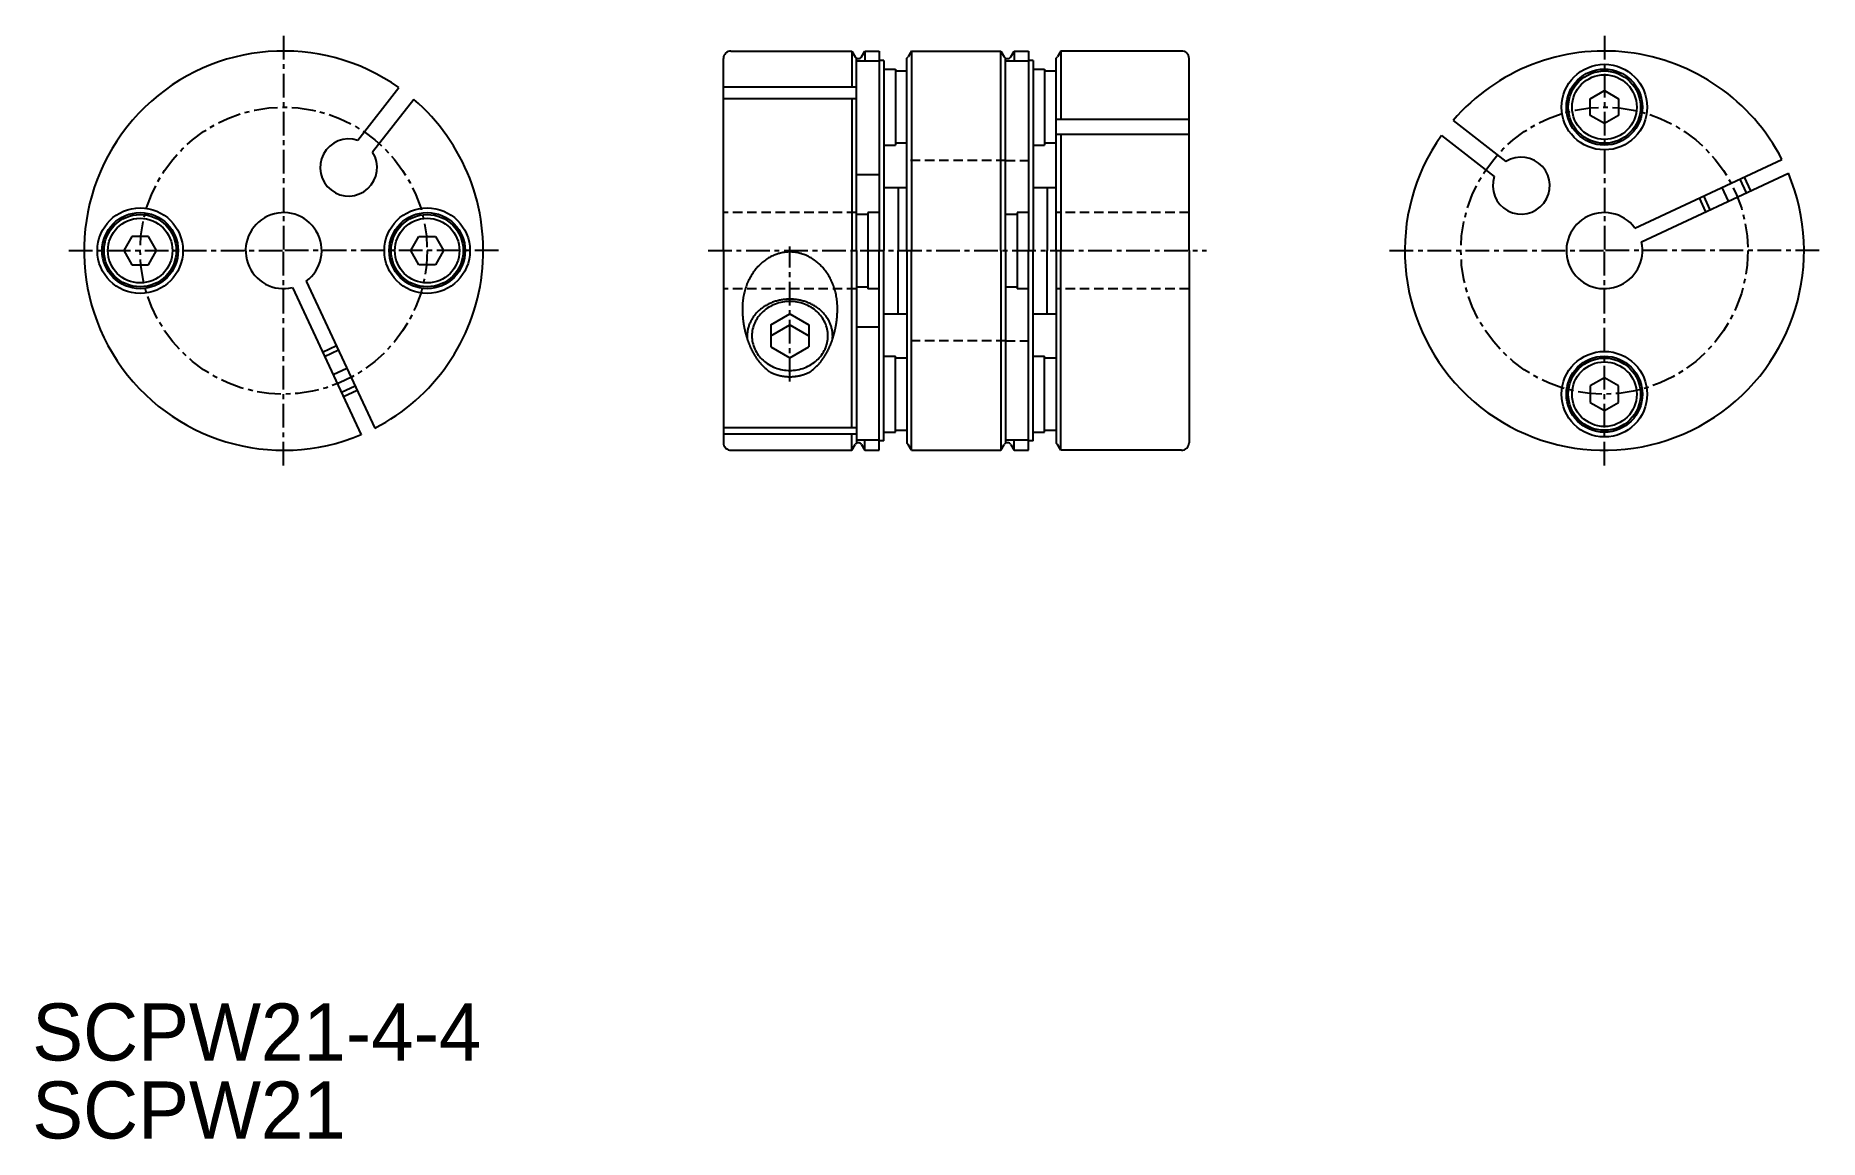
# Model space of a CAD drawing. Extents: x 70.5 to 164.4, y 28.6 to 86.7.
import ezdxf

# ---------------------------------------------------------------- set-up
doc = ezdxf.new("R2010")
doc.units = 0
doc.linetypes.add('CENTER', pattern=[2, 1.25, -0.25, 0.25, -0.25])
doc.linetypes.add('DASHED', pattern=[0.75, 0.5, -0.25])
doc.layers.get('0').update_dxf_attribs({"linetype": 'CONTINUOUS'})
doc.layers.add('CENTER', color=1, linetype='CENTER')

msp = doc.modelspace()

# ---------------------------------------------------------------- linework, layer by layer
at = {"color": 7, "linetype": 'CONTINUOUS'}
for p, q in [((106.712, 75.382), (106.712, 85.482)), ((107.112, 85.882), (113.466, 85.882)), ((113.466, 85.882), (113.466, 83.999)), ((113.466, 85.882), (113.639, 85.582)), ((113.712, 75.382), (113.712, 85.508)), ((113.985, 85.582), (114.158, 85.882)), ((114.158, 85.882), (114.158, 85.341)), ((114.158, 85.882), (114.912, 85.882)), ((114.912, 85.882), (114.912, 75.382)), ((116.362, 75.382), (116.362, 85.508)), ((116.608, 85.882), (116.435, 85.582)), ((116.608, 85.882), (121.316, 85.882)), ((116.608, 85.882), (116.608, 75.382)), ((121.316, 85.882), (121.489, 85.582)), ((121.316, 75.382), (121.316, 85.882)), ((121.562, 75.382), (121.562, 85.508)), ((121.835, 85.582), (122.008, 85.882)), ((122.008, 85.882), (122.008, 85.341)), ((122.008, 85.882), (122.762, 85.882)), ((122.762, 85.882), (122.762, 75.382)), ((124.212, 75.382), (124.212, 85.508)), ((124.458, 85.882), (124.285, 85.582)), ((124.458, 85.882), (124.458, 82.278)), ((130.812, 85.882), (124.458, 85.882)), ((131.212, 75.382), (131.212, 85.482)), ((114.912, 85.341), (113.712, 85.341)), ((115.162, 85.382), (114.912, 85.382)), ((115.162, 85.382), (115.162, 75.382)), ((115.162, 84.932), (115.762, 84.932)), ((115.762, 84.932), (115.762, 80.932)), ((115.762, 84.832), (115.762, 81.032)), ((115.762, 84.832), (116.362, 84.832)), ((122.762, 85.341), (121.562, 85.341)), ((123.012, 85.382), (122.762, 85.382)), ((123.012, 85.382), (123.012, 75.382)), ((123.012, 84.932), (123.612, 84.932)), ((123.612, 84.932), (123.612, 80.932)), ((123.612, 84.832), (123.612, 81.032)), ((123.612, 84.832), (124.212, 84.832)), ((89.641, 83.954), (87.472, 81.177)), ((106.712, 83.999), (113.712, 83.999)), ((152.313, 83.365), (153.063, 83.798)), ((153.063, 83.798), (153.813, 83.365)), ((90.429, 83.339), (88.26, 80.562)), ((106.712, 83.384), (113.712, 83.384)), ((113.466, 83.384), (113.466, 75.382)), ((152.313, 82.499), (152.313, 83.365)), ((153.813, 83.365), (153.813, 82.499)), ((131.212, 82.278), (124.212, 82.278)), ((145.107, 82.233), (147.883, 80.063)), ((153.063, 82.066), (152.313, 82.499)), ((153.813, 82.499), (153.063, 82.066)), ((115.162, 80.932), (115.762, 80.932)), ((116.362, 81.032), (115.762, 81.032)), ((123.012, 80.932), (123.612, 80.932)), ((124.212, 81.032), (123.612, 81.032)), ((131.212, 81.49), (124.212, 81.49)), ((124.458, 81.49), (124.458, 75.382)), ((144.491, 81.445), (147.268, 79.275)), ((154.67, 76.572), (162.404, 80.178)), ((113.712, 79.382), (114.912, 79.382)), ((155.008, 75.847), (162.742, 79.453)), ((115.162, 78.706), (116.362, 78.706)), ((115.9, 78.706), (115.9, 75.382)), ((123.012, 78.706), (124.212, 78.706)), ((123.75, 78.706), (123.75, 75.382)), ((114.312, 77.282), (113.712, 77.282)), ((114.312, 77.382), (114.312, 73.382)), ((114.912, 77.382), (114.312, 77.382)), ((114.312, 77.282), (114.312, 73.482)), ((122.162, 77.282), (121.562, 77.282)), ((122.162, 77.382), (122.162, 73.382)), ((122.762, 77.382), (122.162, 77.382)), ((122.162, 77.282), (122.162, 73.482)), ((75.595, 76.132), (75.162, 75.382)), ((76.461, 76.132), (75.595, 76.132)), ((76.894, 75.382), (76.461, 76.132)), ((90.262, 75.382), (90.695, 76.132)), ((90.695, 76.132), (91.561, 76.132)), ((91.561, 76.132), (91.994, 75.382)), ((75.162, 75.382), (75.595, 74.632)), ((76.461, 74.632), (76.894, 75.382)), ((90.695, 74.632), (90.262, 75.382)), ((91.994, 75.382), (91.561, 74.632)), ((106.712, 75.382), (106.712, 65.282)), ((113.466, 66.086), (113.466, 75.382)), ((113.712, 75.382), (113.712, 65.255)), ((114.912, 64.882), (114.912, 75.382)), ((115.162, 65.382), (115.162, 75.382)), ((115.9, 72.057), (115.9, 75.382)), ((116.362, 75.382), (116.362, 65.255)), ((116.608, 64.882), (116.608, 75.382)), ((121.316, 75.382), (121.316, 64.882)), ((121.562, 75.382), (121.562, 65.255)), ((122.762, 64.882), (122.762, 75.382)), ((123.012, 65.382), (123.012, 75.382)), ((123.75, 72.057), (123.75, 75.382)), ((124.212, 75.382), (124.212, 65.255)), ((124.458, 64.882), (124.458, 75.382)), ((131.212, 75.382), (131.212, 65.282)), ((75.595, 74.632), (76.461, 74.632)), ((91.561, 74.632), (90.695, 74.632)), ((84.044, 73.437), (87.65, 65.703)), ((84.769, 73.775), (88.375, 66.041)), ((113.712, 73.482), (114.312, 73.482)), ((114.912, 73.382), (114.312, 73.382)), ((121.562, 73.482), (122.162, 73.482)), ((122.762, 73.382), (122.162, 73.382)), ((109.212, 71.474), (110.212, 72.052)), ((109.212, 70.897), (110.212, 71.474)), ((109.212, 71.474), (109.212, 70.32)), ((110.212, 72.052), (111.212, 71.474)), ((110.212, 71.474), (111.212, 70.897)), ((111.212, 71.474), (111.212, 70.32)), ((113.712, 71.382), (114.912, 71.382)), ((115.162, 72.057), (116.362, 72.057)), ((123.012, 72.057), (124.212, 72.057)), ((109.212, 70.32), (110.212, 69.742)), ((110.212, 69.742), (111.212, 70.32)), ((115.162, 69.832), (115.762, 69.832)), ((115.762, 65.832), (115.762, 69.832)), ((115.762, 65.932), (115.762, 69.732)), ((116.362, 69.732), (115.762, 69.732)), ((123.012, 69.832), (123.612, 69.832)), ((123.612, 65.832), (123.612, 69.832)), ((123.612, 65.932), (123.612, 69.732)), ((124.212, 69.732), (123.612, 69.732)), ((153.063, 68.698), (152.313, 68.265)), ((153.813, 68.265), (153.063, 68.698)), ((152.313, 68.265), (152.313, 67.399)), ((153.813, 67.399), (153.813, 68.265)), ((152.313, 67.399), (153.063, 66.966)), ((153.063, 66.966), (153.813, 67.399)), ((106.712, 66.086), (113.712, 66.086)), ((106.712, 65.748), (113.712, 65.748)), ((113.466, 64.882), (113.466, 65.748)), ((115.162, 65.832), (115.762, 65.832)), ((115.762, 65.932), (116.362, 65.932)), ((123.012, 65.832), (123.612, 65.832)), ((123.612, 65.932), (124.212, 65.932)), ((107.112, 64.882), (113.466, 64.882)), ((113.466, 64.882), (113.639, 65.182)), ((114.912, 65.422), (113.712, 65.422)), ((113.985, 65.182), (114.158, 64.882)), ((114.158, 64.882), (114.158, 65.422)), ((114.158, 64.882), (114.912, 64.882)), ((115.162, 65.382), (114.912, 65.382)), ((116.608, 64.882), (116.435, 65.182)), ((116.608, 64.882), (121.316, 64.882)), ((121.316, 64.882), (121.489, 65.182)), ((122.762, 65.422), (121.562, 65.422)), ((121.835, 65.182), (122.008, 64.882)), ((122.008, 64.882), (122.008, 65.422)), ((122.008, 64.882), (122.762, 64.882)), ((123.012, 65.382), (122.762, 65.382)), ((124.458, 64.882), (124.285, 65.182)), ((130.812, 64.882), (124.458, 64.882))]:
    msp.add_line(p, q, dxfattribs=at)
at = {"color": 3, "linetype": 'DASHED'}
for p, q in [((121.562, 80.132), (116.362, 80.132)), ((121.562, 80.132), (122.762, 80.132)), ((113.712, 77.382), (106.712, 77.382)), ((131.212, 77.382), (124.212, 77.382)), ((113.712, 73.382), (106.712, 73.382)), ((131.212, 73.382), (124.212, 73.382)), ((121.562, 70.632), (116.362, 70.632)), ((121.562, 70.632), (122.762, 70.632))]:
    msp.add_line(p, q, dxfattribs=at)
at = {"color": 3, "linetype": 'CONTINUOUS'}
for p, q in [((160.19, 79.146), (160.528, 78.421)), ((160.417, 79.252), (160.755, 78.527)), ((158.398, 77.428), (158.06, 78.153)), ((158.625, 77.534), (158.287, 78.259)), ((85.625, 70.047), (86.35, 70.385)), ((85.73, 69.82), (86.455, 70.158)), ((87.343, 68.255), (86.618, 67.917)), ((87.449, 68.028), (86.723, 67.69))]:
    msp.add_line(p, q, dxfattribs=at)
at = {"color": 7, "linetype": 'CONTINUOUS'}
for points in [[(112.712, 72.345, 0), (112.711, 72.418, 0), (112.709, 72.491, 0), (112.705, 72.563, 0), (112.7, 72.636, 0), (112.693, 72.708, 0), (112.685, 72.78, 0), (112.675, 72.852, 0), (112.664, 72.924, 0), (112.651, 72.995, 0), (112.637, 73.066, 0), (112.621, 73.137, 0), (112.604, 73.206, 0), (112.586, 73.276, 0), (112.566, 73.345, 0), (112.545, 73.413, 0), (112.522, 73.481, 0), (112.498, 73.548, 0), (112.472, 73.614, 0), (112.445, 73.679, 0), (112.417, 73.744, 0), (112.387, 73.808, 0), (112.356, 73.871, 0), (112.324, 73.933, 0), (112.291, 73.994, 0), (112.256, 74.054, 0), (112.22, 74.113, 0), (112.183, 74.171, 0), (112.145, 74.228, 0), (112.105, 74.283, 0), (112.064, 74.338, 0), (112.023, 74.391, 0), (111.98, 74.443, 0), (111.936, 74.494, 0), (111.891, 74.544, 0), (111.845, 74.592, 0), (111.798, 74.639, 0), (111.75, 74.684, 0), (111.701, 74.729, 0), (111.652, 74.771, 0), (111.601, 74.812, 0), (111.55, 74.852, 0), (111.497, 74.89, 0), (111.444, 74.927, 0), (111.391, 74.962, 0), (111.336, 74.996, 0), (111.281, 75.028, 0), (111.225, 75.058, 0), (111.169, 75.087, 0), (111.112, 75.114, 0), (111.054, 75.139, 0), (110.996, 75.163, 0), (110.938, 75.185, 0), (110.879, 75.205, 0), (110.82, 75.224, 0), (110.76, 75.24, 0), (110.7, 75.256, 0), (110.639, 75.269, 0), (110.579, 75.28, 0), (110.518, 75.29, 0), (110.457, 75.298, 0), (110.396, 75.305, 0), (110.335, 75.309, 0), (110.273, 75.312, 0), (110.212, 75.313, 0), (110.151, 75.312, 0), (110.089, 75.309, 0), (110.028, 75.305, 0), (109.967, 75.298, 0), (109.906, 75.29, 0), (109.845, 75.28, 0), (109.785, 75.269, 0), (109.724, 75.256, 0), (109.664, 75.24, 0), (109.605, 75.224, 0), (109.545, 75.205, 0), (109.486, 75.185, 0), (109.428, 75.163, 0), (109.37, 75.139, 0), (109.312, 75.114, 0), (109.255, 75.087, 0), (109.199, 75.058, 0), (109.143, 75.028, 0), (109.088, 74.996, 0), (109.034, 74.962, 0), (108.98, 74.927, 0), (108.927, 74.89, 0), (108.875, 74.852, 0), (108.823, 74.812, 0), (108.773, 74.771, 0), (108.723, 74.729, 0), (108.674, 74.684, 0), (108.626, 74.639, 0), (108.579, 74.592, 0), (108.533, 74.544, 0), (108.488, 74.494, 0), (108.444, 74.443, 0), (108.401, 74.391, 0), (108.36, 74.338, 0), (108.319, 74.283, 0), (108.28, 74.228, 0), (108.241, 74.171, 0), (108.204, 74.113, 0), (108.168, 74.054, 0), (108.133, 73.994, 0), (108.1, 73.933, 0), (108.068, 73.871, 0), (108.037, 73.808, 0), (108.007, 73.744, 0), (107.979, 73.679, 0), (107.952, 73.614, 0), (107.927, 73.548, 0), (107.902, 73.481, 0), (107.88, 73.413, 0), (107.858, 73.345, 0), (107.838, 73.276, 0), (107.82, 73.206, 0), (107.803, 73.137, 0), (107.787, 73.066, 0), (107.773, 72.995, 0), (107.76, 72.924, 0), (107.749, 72.852, 0), (107.739, 72.78, 0), (107.731, 72.708, 0), (107.724, 72.636, 0), (107.719, 72.563, 0), (107.715, 72.491, 0), (107.713, 72.418, 0), (107.712, 72.345, 0)], [(107.712, 72.345, 0), (107.712, 72.312, 0), (107.712, 72.279, 0), (107.713, 72.246, 0), (107.714, 72.213, 0), (107.715, 72.181, 0), (107.716, 72.148, 0), (107.717, 72.115, 0), (107.718, 72.082, 0), (107.72, 72.049, 0), (107.722, 72.017, 0), (107.724, 71.984, 0), (107.726, 71.951, 0), (107.729, 71.918, 0), (107.732, 71.886, 0), (107.734, 71.853, 0), (107.738, 71.821, 0), (107.741, 71.788, 0), (107.744, 71.756, 0), (107.748, 71.723, 0), (107.752, 71.691, 0), (107.756, 71.658, 0), (107.76, 71.626, 0), (107.765, 71.594, 0), (107.769, 71.562, 0), (107.774, 71.53, 0), (107.779, 71.497, 0), (107.784, 71.466, 0), (107.79, 71.434, 0), (107.795, 71.402, 0), (107.801, 71.37, 0), (107.807, 71.338, 0), (107.813, 71.307, 0), (107.82, 71.275, 0), (107.826, 71.244, 0), (107.833, 71.212, 0), (107.84, 71.181, 0), (107.847, 71.15, 0), (107.855, 71.119, 0), (107.862, 71.088, 0), (107.87, 71.057, 0), (107.878, 71.026, 0), (107.886, 70.996, 0), (107.894, 70.965, 0), (107.903, 70.935, 0), (107.911, 70.904, 0), (107.92, 70.874, 0), (107.929, 70.844, 0), (107.938, 70.814, 0), (107.948, 70.784, 0), (107.957, 70.755, 0), (107.967, 70.725, 0), (107.977, 70.695, 0), (107.987, 70.666, 0), (107.997, 70.637, 0), (108.008, 70.608, 0), (108.018, 70.579, 0), (108.029, 70.55, 0), (108.04, 70.521, 0), (108.051, 70.493, 0), (108.062, 70.465, 0), (108.074, 70.436, 0), (108.086, 70.408, 0), (108.097, 70.38, 0), (108.109, 70.353, 0), (108.122, 70.325, 0), (108.134, 70.298, 0), (108.146, 70.27, 0), (108.159, 70.243, 0), (108.172, 70.216, 0), (108.185, 70.19, 0), (108.198, 70.163, 0), (108.211, 70.137, 0), (108.225, 70.11, 0), (108.238, 70.084, 0), (108.252, 70.058, 0), (108.266, 70.033, 0), (108.28, 70.007, 0), (108.294, 69.982, 0), (108.309, 69.957, 0), (108.323, 69.932, 0), (108.338, 69.907, 0), (108.353, 69.883, 0), (108.368, 69.858, 0), (108.383, 69.834, 0), (108.398, 69.81, 0), (108.414, 69.786, 0), (108.429, 69.763, 0), (108.445, 69.739, 0), (108.461, 69.716, 0), (108.477, 69.693, 0), (108.493, 69.671, 0), (108.509, 69.648, 0), (108.526, 69.626, 0), (108.542, 69.604, 0), (108.559, 69.582, 0), (108.576, 69.56, 0), (108.593, 69.539, 0), (108.61, 69.518, 0), (108.627, 69.497, 0), (108.644, 69.476, 0), (108.662, 69.455, 0), (108.679, 69.435, 0), (108.697, 69.415, 0), (108.715, 69.395, 0), (108.733, 69.376, 0), (108.751, 69.356, 0), (108.769, 69.337, 0), (108.787, 69.318, 0), (108.806, 69.3, 0), (108.824, 69.281, 0), (108.843, 69.263, 0), (108.862, 69.245, 0), (108.881, 69.228, 0), (108.899, 69.21, 0), (108.919, 69.193, 0), (108.938, 69.176, 0), (108.957, 69.16, 0), (108.976, 69.143, 0), (108.996, 69.127, 0), (109.015, 69.111, 0), (109.035, 69.096, 0), (109.055, 69.08, 0), (109.075, 69.065, 0), (109.094, 69.05, 0), (109.114, 69.036, 0), (109.135, 69.021, 0), (109.155, 69.007, 0), (109.175, 68.994, 0)], [(112.462, 70.897, 0), (112.461, 70.944, 0), (112.459, 70.992, 0), (112.456, 71.039, 0), (112.451, 71.087, 0), (112.445, 71.134, 0), (112.438, 71.181, 0), (112.429, 71.228, 0), (112.419, 71.274, 0), (112.407, 71.321, 0), (112.395, 71.367, 0), (112.381, 71.413, 0), (112.365, 71.458, 0), (112.348, 71.504, 0), (112.331, 71.548, 0), (112.311, 71.593, 0), (112.291, 71.637, 0), (112.269, 71.681, 0), (112.246, 71.724, 0), (112.222, 71.766, 0), (112.196, 71.808, 0), (112.17, 71.85, 0), (112.142, 71.891, 0), (112.113, 71.931, 0), (112.083, 71.971, 0), (112.052, 72.01, 0), (112.019, 72.049, 0), (111.986, 72.087, 0), (111.951, 72.124, 0), (111.916, 72.16, 0), (111.879, 72.196, 0), (111.842, 72.23, 0), (111.803, 72.264, 0), (111.764, 72.297, 0), (111.723, 72.33, 0), (111.682, 72.361, 0), (111.639, 72.392, 0), (111.596, 72.421, 0), (111.552, 72.45, 0), (111.508, 72.478, 0), (111.462, 72.505, 0), (111.416, 72.531, 0), (111.369, 72.555, 0), (111.321, 72.579, 0), (111.273, 72.602, 0), (111.224, 72.624, 0), (111.174, 72.645, 0), (111.124, 72.665, 0), (111.073, 72.683, 0), (111.022, 72.701, 0), (110.97, 72.718, 0), (110.918, 72.733, 0), (110.865, 72.747, 0), (110.812, 72.761, 0), (110.759, 72.773, 0), (110.705, 72.784, 0), (110.651, 72.793, 0), (110.597, 72.802, 0), (110.542, 72.81, 0), (110.487, 72.816, 0), (110.433, 72.821, 0), (110.378, 72.825, 0), (110.322, 72.828, 0), (110.267, 72.83, 0), (110.212, 72.831, 0), (110.157, 72.83, 0), (110.102, 72.828, 0), (110.047, 72.825, 0), (109.992, 72.821, 0), (109.937, 72.816, 0), (109.882, 72.81, 0), (109.827, 72.802, 0), (109.773, 72.793, 0), (109.719, 72.784, 0), (109.665, 72.773, 0), (109.612, 72.761, 0), (109.559, 72.747, 0), (109.506, 72.733, 0), (109.454, 72.718, 0), (109.402, 72.701, 0), (109.351, 72.683, 0), (109.3, 72.665, 0), (109.25, 72.645, 0), (109.2, 72.624, 0), (109.151, 72.602, 0), (109.103, 72.579, 0), (109.055, 72.555, 0), (109.008, 72.531, 0), (108.962, 72.505, 0), (108.916, 72.478, 0), (108.872, 72.45, 0), (108.828, 72.421, 0), (108.785, 72.392, 0), (108.742, 72.361, 0), (108.701, 72.33, 0), (108.661, 72.297, 0), (108.621, 72.264, 0), (108.583, 72.23, 0), (108.545, 72.196, 0), (108.508, 72.16, 0), (108.473, 72.124, 0), (108.438, 72.087, 0), (108.405, 72.049, 0), (108.372, 72.01, 0), (108.341, 71.971, 0), (108.311, 71.931, 0), (108.282, 71.891, 0), (108.254, 71.85, 0), (108.228, 71.808, 0), (108.202, 71.766, 0), (108.178, 71.724, 0), (108.155, 71.681, 0), (108.133, 71.637, 0), (108.113, 71.593, 0), (108.094, 71.548, 0), (108.076, 71.504, 0), (108.059, 71.458, 0), (108.044, 71.413, 0), (108.029, 71.367, 0), (108.017, 71.321, 0), (108.005, 71.274, 0), (107.995, 71.228, 0), (107.986, 71.181, 0), (107.979, 71.134, 0), (107.973, 71.087, 0), (107.968, 71.039, 0), (107.965, 70.992, 0), (107.963, 70.944, 0), (107.962, 70.897, 0)], [(108.212, 70.897, 0), (108.214, 70.808, 0), (108.222, 70.719, 0), (108.234, 70.631, 0), (108.25, 70.543, 0), (108.272, 70.457, 0), (108.298, 70.371, 0), (108.329, 70.286, 0), (108.364, 70.203, 0), (108.404, 70.122, 0), (108.448, 70.043, 0), (108.497, 69.965, 0), (108.549, 69.89, 0), (108.606, 69.817, 0), (108.666, 69.747, 0), (108.73, 69.68, 0), (108.798, 69.615, 0), (108.869, 69.554, 0), (108.943, 69.496, 0), (109.021, 69.441, 0), (109.101, 69.39, 0), (109.184, 69.342, 0), (109.269, 69.298, 0), (109.357, 69.258, 0), (109.447, 69.222, 0), (109.538, 69.19, 0), (109.631, 69.162, 0), (109.726, 69.139, 0), (109.822, 69.119, 0), (109.919, 69.104, 0), (110.016, 69.093, 0), (110.114, 69.087, 0), (110.212, 69.084, 0), (110.31, 69.087, 0), (110.408, 69.093, 0), (110.506, 69.104, 0), (110.602, 69.119, 0), (110.698, 69.139, 0), (110.793, 69.162, 0), (110.886, 69.19, 0), (110.977, 69.222, 0), (111.067, 69.258, 0), (111.155, 69.298, 0), (111.24, 69.342, 0), (111.323, 69.39, 0), (111.403, 69.441, 0), (111.481, 69.496, 0), (111.555, 69.554, 0), (111.626, 69.615, 0), (111.694, 69.68, 0), (111.758, 69.747, 0), (111.818, 69.817, 0), (111.875, 69.89, 0), (111.928, 69.965, 0), (111.976, 70.043, 0), (112.02, 70.122, 0), (112.06, 70.203, 0), (112.095, 70.286, 0), (112.126, 70.371, 0), (112.152, 70.457, 0), (112.174, 70.543, 0), (112.19, 70.631, 0), (112.202, 70.719, 0), (112.21, 70.808, 0), (112.212, 70.897, 0), (112.21, 70.986, 0), (112.202, 71.075, 0), (112.19, 71.163, 0), (112.174, 71.251, 0), (112.152, 71.337, 0), (112.126, 71.423, 0), (112.095, 71.508, 0), (112.06, 71.591, 0), (112.02, 71.672, 0), (111.976, 71.751, 0), (111.928, 71.829, 0), (111.875, 71.904, 0), (111.818, 71.977, 0), (111.758, 72.047, 0), (111.694, 72.114, 0), (111.626, 72.179, 0), (111.555, 72.24, 0), (111.481, 72.298, 0), (111.403, 72.353, 0), (111.323, 72.404, 0), (111.24, 72.452, 0), (111.155, 72.496, 0), (111.067, 72.536, 0), (110.977, 72.572, 0), (110.886, 72.604, 0), (110.793, 72.632, 0), (110.698, 72.655, 0), (110.602, 72.675, 0), (110.506, 72.69, 0), (110.408, 72.701, 0), (110.31, 72.707, 0), (110.212, 72.71, 0), (110.114, 72.707, 0), (110.016, 72.701, 0), (109.919, 72.69, 0), (109.822, 72.675, 0), (109.726, 72.655, 0), (109.631, 72.632, 0), (109.538, 72.604, 0), (109.447, 72.572, 0), (109.357, 72.536, 0), (109.269, 72.496, 0), (109.184, 72.452, 0), (109.101, 72.404, 0), (109.021, 72.353, 0), (108.943, 72.298, 0), (108.869, 72.24, 0), (108.798, 72.179, 0), (108.73, 72.114, 0), (108.666, 72.047, 0), (108.606, 71.977, 0), (108.549, 71.904, 0), (108.497, 71.829, 0), (108.448, 71.751, 0), (108.404, 71.672, 0), (108.364, 71.591, 0), (108.329, 71.508, 0), (108.298, 71.423, 0), (108.272, 71.337, 0), (108.25, 71.251, 0), (108.234, 71.163, 0), (108.222, 71.075, 0), (108.214, 70.986, 0), (108.212, 70.897, 0)], [(111.249, 68.994, 0), (111.269, 69.007, 0), (111.29, 69.021, 0), (111.31, 69.036, 0), (111.33, 69.05, 0), (111.35, 69.065, 0), (111.369, 69.08, 0), (111.389, 69.096, 0), (111.409, 69.111, 0), (111.428, 69.127, 0), (111.448, 69.143, 0), (111.467, 69.16, 0), (111.486, 69.176, 0), (111.506, 69.193, 0), (111.525, 69.21, 0), (111.544, 69.228, 0), (111.562, 69.245, 0), (111.581, 69.263, 0), (111.6, 69.281, 0), (111.618, 69.3, 0), (111.637, 69.318, 0), (111.655, 69.337, 0), (111.673, 69.356, 0), (111.691, 69.376, 0), (111.709, 69.395, 0), (111.727, 69.415, 0), (111.745, 69.435, 0), (111.762, 69.455, 0), (111.78, 69.476, 0), (111.797, 69.497, 0), (111.814, 69.518, 0), (111.831, 69.539, 0), (111.848, 69.56, 0), (111.865, 69.582, 0), (111.882, 69.604, 0), (111.898, 69.626, 0), (111.915, 69.648, 0), (111.931, 69.671, 0), (111.947, 69.693, 0), (111.963, 69.716, 0), (111.979, 69.739, 0), (111.995, 69.763, 0), (112.01, 69.786, 0), (112.026, 69.81, 0), (112.041, 69.834, 0), (112.056, 69.858, 0), (112.071, 69.883, 0), (112.086, 69.907, 0), (112.101, 69.932, 0), (112.115, 69.957, 0), (112.13, 69.982, 0), (112.144, 70.007, 0), (112.158, 70.033, 0), (112.172, 70.058, 0), (112.186, 70.084, 0), (112.199, 70.11, 0), (112.213, 70.137, 0), (112.226, 70.163, 0), (112.239, 70.19, 0), (112.252, 70.216, 0), (112.265, 70.243, 0), (112.278, 70.27, 0), (112.29, 70.298, 0), (112.303, 70.325, 0), (112.315, 70.353, 0), (112.327, 70.38, 0), (112.339, 70.408, 0), (112.35, 70.436, 0), (112.362, 70.465, 0), (112.373, 70.493, 0), (112.384, 70.521, 0), (112.395, 70.55, 0), (112.406, 70.579, 0), (112.417, 70.608, 0), (112.427, 70.637, 0), (112.437, 70.666, 0), (112.447, 70.695, 0), (112.457, 70.725, 0), (112.467, 70.755, 0), (112.477, 70.784, 0), (112.486, 70.814, 0), (112.495, 70.844, 0), (112.504, 70.874, 0), (112.513, 70.904, 0), (112.522, 70.935, 0), (112.53, 70.965, 0), (112.538, 70.996, 0), (112.546, 71.026, 0), (112.554, 71.057, 0), (112.562, 71.088, 0), (112.569, 71.119, 0), (112.577, 71.15, 0), (112.584, 71.181, 0), (112.591, 71.212, 0), (112.598, 71.244, 0), (112.604, 71.275, 0), (112.611, 71.307, 0), (112.617, 71.338, 0), (112.623, 71.37, 0), (112.629, 71.402, 0), (112.634, 71.434, 0), (112.64, 71.466, 0), (112.645, 71.497, 0), (112.65, 71.53, 0), (112.655, 71.562, 0), (112.66, 71.594, 0), (112.664, 71.626, 0), (112.668, 71.658, 0), (112.672, 71.691, 0), (112.676, 71.723, 0), (112.68, 71.756, 0), (112.683, 71.788, 0), (112.687, 71.821, 0), (112.69, 71.853, 0), (112.693, 71.886, 0), (112.695, 71.918, 0), (112.698, 71.951, 0), (112.7, 71.984, 0), (112.702, 72.017, 0), (112.704, 72.049, 0), (112.706, 72.082, 0), (112.707, 72.115, 0), (112.708, 72.148, 0), (112.71, 72.181, 0), (112.71, 72.213, 0), (112.711, 72.246, 0), (112.712, 72.279, 0), (112.712, 72.312, 0), (112.712, 72.345, 0)], [(107.962, 70.897, 0), (107.962, 70.896, 0), (107.962, 70.894, 0), (107.962, 70.893, 0), (107.962, 70.891, 0), (107.962, 70.89, 0), (107.962, 70.888, 0), (107.962, 70.887, 0), (107.962, 70.886, 0), (107.962, 70.884, 0), (107.962, 70.883, 0), (107.962, 70.881, 0), (107.962, 70.88, 0), (107.962, 70.879, 0), (107.962, 70.877, 0), (107.962, 70.876, 0), (107.962, 70.874, 0), (107.962, 70.873, 0), (107.962, 70.871, 0), (107.962, 70.87, 0), (107.962, 70.869, 0), (107.962, 70.867, 0), (107.962, 70.866, 0), (107.962, 70.864, 0), (107.962, 70.863, 0), (107.962, 70.861, 0), (107.962, 70.86, 0), (107.962, 70.859, 0), (107.962, 70.857, 0), (107.962, 70.856, 0), (107.963, 70.854, 0), (107.963, 70.853, 0), (107.963, 70.851, 0), (107.963, 70.85, 0), (107.963, 70.849, 0), (107.963, 70.847, 0), (107.963, 70.846, 0), (107.963, 70.844, 0), (107.963, 70.843, 0), (107.963, 70.842, 0), (107.963, 70.84, 0), (107.963, 70.839, 0), (107.963, 70.837, 0), (107.963, 70.836, 0), (107.963, 70.834, 0), (107.963, 70.833, 0), (107.963, 70.832, 0), (107.963, 70.83, 0), (107.963, 70.829, 0), (107.963, 70.827, 0), (107.963, 70.826, 0), (107.963, 70.824, 0), (107.963, 70.823, 0), (107.963, 70.822, 0), (107.964, 70.82, 0), (107.964, 70.819, 0), (107.964, 70.817, 0), (107.964, 70.816, 0), (107.964, 70.815, 0), (107.964, 70.813, 0), (107.964, 70.812, 0), (107.964, 70.81, 0), (107.964, 70.809, 0), (107.964, 70.807, 0), (107.964, 70.806, 0), (107.964, 70.805, 0), (107.964, 70.803, 0), (107.964, 70.802, 0), (107.964, 70.8, 0), (107.964, 70.799, 0), (107.964, 70.797, 0), (107.965, 70.796, 0), (107.965, 70.795, 0), (107.965, 70.793, 0), (107.965, 70.792, 0), (107.965, 70.79, 0), (107.965, 70.789, 0), (107.965, 70.787, 0), (107.965, 70.786, 0), (107.965, 70.785, 0), (107.965, 70.783, 0), (107.965, 70.782, 0), (107.965, 70.78, 0), (107.965, 70.779, 0), (107.966, 70.778, 0), (107.966, 70.776, 0), (107.966, 70.775, 0), (107.966, 70.773, 0), (107.966, 70.772, 0), (107.966, 70.77, 0), (107.966, 70.769, 0), (107.966, 70.768, 0), (107.966, 70.766, 0), (107.966, 70.765, 0), (107.966, 70.763, 0), (107.967, 70.762, 0), (107.967, 70.76, 0), (107.967, 70.759, 0), (107.967, 70.758, 0), (107.967, 70.756, 0), (107.967, 70.755, 0), (107.967, 70.753, 0), (107.967, 70.752, 0), (107.967, 70.751, 0), (107.967, 70.749, 0), (107.968, 70.748, 0), (107.968, 70.746, 0), (107.968, 70.745, 0), (107.968, 70.743, 0), (107.968, 70.742, 0), (107.968, 70.741, 0), (107.968, 70.739, 0), (107.968, 70.738, 0), (107.968, 70.736, 0), (107.968, 70.735, 0), (107.969, 70.734, 0), (107.969, 70.732, 0), (107.969, 70.731, 0), (107.969, 70.729, 0), (107.969, 70.728, 0), (107.969, 70.726, 0), (107.969, 70.725, 0), (107.969, 70.724, 0), (107.97, 70.722, 0), (107.97, 70.721, 0), (107.97, 70.719, 0), (107.97, 70.718, 0), (107.97, 70.716, 0), (107.97, 70.715, 0)], [(112.454, 70.715, 0), (112.454, 70.716, 0), (112.454, 70.718, 0), (112.454, 70.719, 0), (112.454, 70.721, 0), (112.455, 70.722, 0), (112.455, 70.724, 0), (112.455, 70.725, 0), (112.455, 70.726, 0), (112.455, 70.728, 0), (112.455, 70.729, 0), (112.455, 70.731, 0), (112.455, 70.732, 0), (112.456, 70.734, 0), (112.456, 70.735, 0), (112.456, 70.736, 0), (112.456, 70.738, 0), (112.456, 70.739, 0), (112.456, 70.741, 0), (112.456, 70.742, 0), (112.456, 70.743, 0), (112.456, 70.745, 0), (112.456, 70.746, 0), (112.457, 70.748, 0), (112.457, 70.749, 0), (112.457, 70.751, 0), (112.457, 70.752, 0), (112.457, 70.753, 0), (112.457, 70.755, 0), (112.457, 70.756, 0), (112.457, 70.758, 0), (112.457, 70.759, 0), (112.457, 70.76, 0), (112.458, 70.762, 0), (112.458, 70.763, 0), (112.458, 70.765, 0), (112.458, 70.766, 0), (112.458, 70.768, 0), (112.458, 70.769, 0), (112.458, 70.77, 0), (112.458, 70.772, 0), (112.458, 70.773, 0), (112.458, 70.775, 0), (112.458, 70.776, 0), (112.459, 70.778, 0), (112.459, 70.779, 0), (112.459, 70.78, 0), (112.459, 70.782, 0), (112.459, 70.783, 0), (112.459, 70.785, 0), (112.459, 70.786, 0), (112.459, 70.787, 0), (112.459, 70.789, 0), (112.459, 70.79, 0), (112.459, 70.792, 0), (112.459, 70.793, 0), (112.459, 70.795, 0), (112.46, 70.796, 0), (112.46, 70.797, 0), (112.46, 70.799, 0), (112.46, 70.8, 0), (112.46, 70.802, 0), (112.46, 70.803, 0), (112.46, 70.805, 0), (112.46, 70.806, 0), (112.46, 70.807, 0), (112.46, 70.809, 0), (112.46, 70.81, 0), (112.46, 70.812, 0), (112.46, 70.813, 0), (112.46, 70.815, 0), (112.46, 70.816, 0), (112.461, 70.817, 0), (112.461, 70.819, 0), (112.461, 70.82, 0), (112.461, 70.822, 0), (112.461, 70.823, 0), (112.461, 70.824, 0), (112.461, 70.826, 0), (112.461, 70.827, 0), (112.461, 70.829, 0), (112.461, 70.83, 0), (112.461, 70.832, 0), (112.461, 70.833, 0), (112.461, 70.834, 0), (112.461, 70.836, 0), (112.461, 70.837, 0), (112.461, 70.839, 0), (112.461, 70.84, 0), (112.461, 70.842, 0), (112.461, 70.843, 0), (112.461, 70.844, 0), (112.461, 70.846, 0), (112.461, 70.847, 0), (112.461, 70.849, 0), (112.462, 70.85, 0), (112.462, 70.851, 0), (112.462, 70.853, 0), (112.462, 70.854, 0), (112.462, 70.856, 0), (112.462, 70.857, 0), (112.462, 70.859, 0), (112.462, 70.86, 0), (112.462, 70.861, 0), (112.462, 70.863, 0), (112.462, 70.864, 0), (112.462, 70.866, 0), (112.462, 70.867, 0), (112.462, 70.869, 0), (112.462, 70.87, 0), (112.462, 70.871, 0), (112.462, 70.873, 0), (112.462, 70.874, 0), (112.462, 70.876, 0), (112.462, 70.877, 0), (112.462, 70.879, 0), (112.462, 70.88, 0), (112.462, 70.881, 0), (112.462, 70.883, 0), (112.462, 70.884, 0), (112.462, 70.886, 0), (112.462, 70.887, 0), (112.462, 70.888, 0), (112.462, 70.89, 0), (112.462, 70.891, 0), (112.462, 70.893, 0), (112.462, 70.894, 0), (112.462, 70.896, 0), (112.462, 70.897, 0)], [(109.175, 68.994, 0), (109.19, 68.986, 0), (109.205, 68.979, 0), (109.22, 68.972, 0), (109.235, 68.965, 0), (109.25, 68.958, 0), (109.266, 68.951, 0), (109.281, 68.944, 0), (109.296, 68.938, 0), (109.312, 68.931, 0), (109.327, 68.925, 0), (109.343, 68.919, 0), (109.358, 68.913, 0), (109.374, 68.907, 0), (109.39, 68.901, 0), (109.405, 68.895, 0), (109.421, 68.889, 0), (109.437, 68.884, 0), (109.453, 68.878, 0), (109.468, 68.873, 0), (109.484, 68.867, 0), (109.5, 68.862, 0), (109.516, 68.857, 0), (109.532, 68.852, 0), (109.548, 68.848, 0), (109.565, 68.843, 0), (109.581, 68.838, 0), (109.597, 68.834, 0), (109.613, 68.83, 0), (109.629, 68.825, 0), (109.646, 68.821, 0), (109.662, 68.817, 0), (109.678, 68.813, 0), (109.695, 68.81, 0), (109.711, 68.806, 0), (109.728, 68.803, 0), (109.744, 68.799, 0), (109.76, 68.796, 0), (109.777, 68.793, 0), (109.794, 68.79, 0), (109.81, 68.787, 0), (109.827, 68.784, 0), (109.843, 68.781, 0), (109.86, 68.779, 0), (109.877, 68.776, 0), (109.893, 68.774, 0), (109.91, 68.772, 0), (109.927, 68.77, 0), (109.943, 68.768, 0), (109.96, 68.766, 0), (109.977, 68.764, 0), (109.993, 68.762, 0), (110.01, 68.761, 0), (110.027, 68.759, 0), (110.044, 68.758, 0), (110.061, 68.757, 0), (110.077, 68.756, 0), (110.094, 68.755, 0), (110.111, 68.754, 0), (110.128, 68.754, 0), (110.145, 68.753, 0), (110.162, 68.753, 0), (110.178, 68.752, 0), (110.195, 68.752, 0), (110.212, 68.752, 0), (110.229, 68.752, 0), (110.246, 68.752, 0), (110.263, 68.753, 0), (110.279, 68.753, 0), (110.296, 68.754, 0), (110.313, 68.754, 0), (110.33, 68.755, 0), (110.347, 68.756, 0), (110.364, 68.757, 0), (110.38, 68.758, 0), (110.397, 68.759, 0), (110.414, 68.761, 0), (110.431, 68.762, 0), (110.447, 68.764, 0), (110.464, 68.766, 0), (110.481, 68.768, 0), (110.498, 68.77, 0), (110.514, 68.772, 0), (110.531, 68.774, 0), (110.548, 68.776, 0), (110.564, 68.779, 0), (110.581, 68.781, 0), (110.597, 68.784, 0), (110.614, 68.787, 0), (110.631, 68.79, 0), (110.647, 68.793, 0), (110.664, 68.796, 0), (110.68, 68.799, 0), (110.697, 68.803, 0), (110.713, 68.806, 0), (110.729, 68.81, 0), (110.746, 68.813, 0), (110.762, 68.817, 0), (110.778, 68.821, 0), (110.795, 68.825, 0), (110.811, 68.83, 0), (110.827, 68.834, 0), (110.843, 68.838, 0), (110.86, 68.843, 0), (110.876, 68.848, 0), (110.892, 68.852, 0), (110.908, 68.857, 0), (110.924, 68.862, 0), (110.94, 68.867, 0), (110.956, 68.873, 0), (110.971, 68.878, 0), (110.987, 68.884, 0), (111.003, 68.889, 0), (111.019, 68.895, 0), (111.035, 68.901, 0), (111.05, 68.907, 0), (111.066, 68.913, 0), (111.081, 68.919, 0), (111.097, 68.925, 0), (111.112, 68.931, 0), (111.128, 68.938, 0), (111.143, 68.944, 0), (111.158, 68.951, 0), (111.174, 68.958, 0), (111.189, 68.965, 0), (111.204, 68.972, 0), (111.219, 68.979, 0), (111.234, 68.986, 0), (111.249, 68.994, 0)]]:
    msp.add_polyline3d(points, dxfattribs=at)
for centre, radius in [((153.063, 82.932), 2.25), ((153.063, 82.932), 2), ((153.063, 82.932), 1.9), ((153.063, 82.932), 1.7), ((76.028, 75.382), 2.25), ((76.028, 75.382), 2), ((76.028, 75.382), 1.9), ((76.028, 75.382), 1.7), ((91.128, 75.382), 2.25), ((91.128, 75.382), 2), ((91.128, 75.382), 1.9), ((91.128, 75.382), 1.7), ((153.063, 67.832), 2.25), ((153.063, 67.832), 2), ((153.063, 67.832), 1.9), ((153.063, 67.832), 1.7)]:
    msp.add_circle(centre, radius, dxfattribs=at)
for centre, radius, start, end in [((83.578, 75.382), 10.5, 54.7294, 292.81677), ((107.112, 85.482), 0.4, 90, 180), ((113.812, 85.682), 0.2, 210, 330), ((116.262, 85.682), 0.2, 300, 330), ((121.662, 85.682), 0.2, 210, 330), ((124.112, 85.682), 0.2, 300, 330), ((130.812, 85.482), 0.4, 0, 90), ((153.063, 75.382), 10.5, 27.18323, 139.2706), ((83.578, 75.382), 10.5, 297.18323, 49.2706), ((86.995, 79.755), 1.5, 71.47122, 32.52878), ((153.063, 75.382), 10.5, 144.7294, 22.81677), ((148.69, 78.799), 1.5, 161.47122, 122.52878), ((83.578, 75.382), 2, 306.53696, 283.46304), ((153.063, 75.382), 2, 36.53696, 13.46304), ((107.112, 65.282), 0.4, 180, 270), ((113.812, 65.082), 0.2, 30, 150), ((116.262, 65.082), 0.2, 30, 60), ((121.662, 65.082), 0.2, 30, 150), ((124.112, 65.082), 0.2, 30, 60), ((130.812, 65.282), 0.4, 270, 0)]:
    msp.add_arc(centre, radius, start, end, dxfattribs=at)
at = {"layer": 'CENTER', "color": 1, "linetype": 'CENTER'}
for p, q in [((83.578, 86.688), (83.578, 75.382)), ((153.063, 86.688), (153.063, 75.382)), ((159.239, 78.702), (159.577, 77.977)), ((72.272, 75.382), (83.578, 75.382)), ((83.578, 64.075), (83.578, 75.382)), ((94.885, 75.382), (83.578, 75.382)), ((105.905, 75.382), (132.131, 75.382)), ((110.212, 68.496), (110.212, 75.608)), ((141.757, 75.382), (153.063, 75.382)), ((164.37, 75.382), (153.063, 75.382)), ((153.063, 64.075), (153.063, 75.382)), ((86.174, 68.868), (86.899, 69.207))]:
    msp.add_line(p, q, dxfattribs=at)
for centre in [(83.578, 75.382), (153.063, 75.382)]:
    msp.add_circle(centre, 7.55, dxfattribs=at)

# ---------------------------------------------------------------- texts
at = {"color": 7, "linetype": 'CONTINUOUS'}
for s, p in [('SCPW21-4-4', (70.349, 32.787)), ('SCPW21', (70.349, 28.684))]:
    msp.add_text(s, height=3, dxfattribs=at).set_placement(p)

doc.saveas('drawing.dxf')
